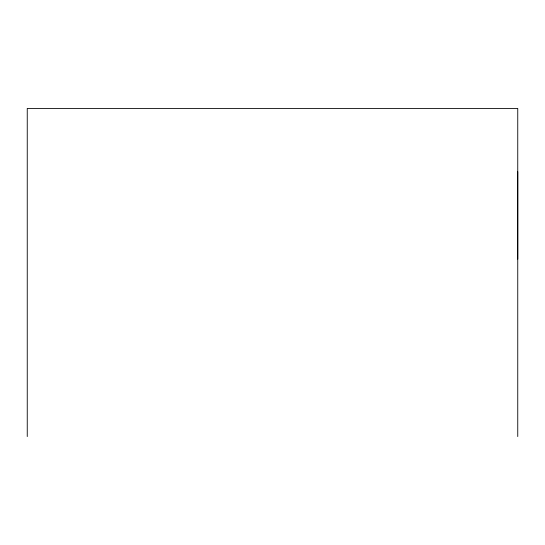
<?xml version="1.0" encoding="UTF-8"?>
<svg xmlns="http://www.w3.org/2000/svg" width="545" height="545" viewBox="0 0 545 545"><rect width="100%" height="100%" fill="white"/><g stroke="black" fill="none" stroke-linecap="round" stroke-linejoin="round"><path stroke-width="0.82" d="M517.75 259.113L517.75 171.716M517.75 436.565L517.75 108.435L27.25 108.435L27.25 436.565"/></g></svg>
